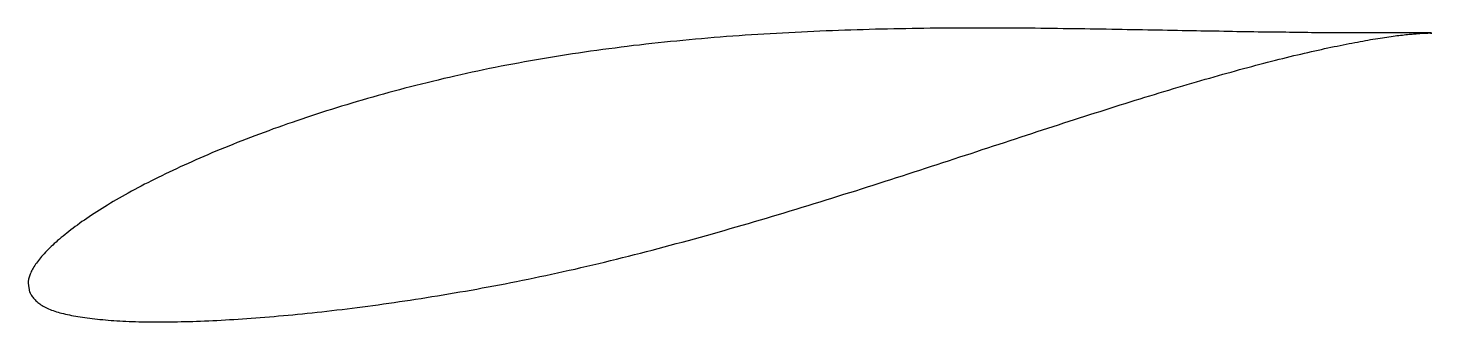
# Model space of a CAD drawing. Header units: metres. Extents: x -37 to 75, y -9 to 14.
import ezdxf

# ---------------------------------------------------------------- set-up
doc = ezdxf.new("R2010")
doc.units = ezdxf.units.M

msp = doc.modelspace()

# ---------------------------------------------------------------- linework, layer by layer
msp.add_lwpolyline([(75.24, 13.9), (75.23, 13.9), (75.23, 13.9), (75.22, 13.9), (75.2, 13.9), (75.18, 13.9), (75.16, 13.91), (75.13, 13.91), (75.09, 13.91), (75.06, 13.91), (75.01, 13.91), (74.97, 13.91), (74.92, 13.91), (74.86, 13.91), (74.8, 13.92), (74.74, 13.92), (74.67, 13.92), (74.59, 13.92), (74.52, 13.92), (74.44, 13.92), (74.35, 13.92), (74.26, 13.92), (74.17, 13.92), (74.07, 13.92), (73.96, 13.92), (73.86, 13.92), (73.74, 13.92), (73.63, 13.92), (73.51, 13.92), (73.38, 13.92), (73.25, 13.92), (73.12, 13.92), (72.98, 13.92), (72.84, 13.92), (72.7, 13.92), (72.54, 13.92), (72.39, 13.92), (72.23, 13.92), (72.07, 13.92), (71.9, 13.92), (71.73, 13.92), (71.56, 13.92), (71.38, 13.92), (71.19, 13.92), (71.01, 13.92), (70.81, 13.92), (70.62, 13.92), (70.42, 13.92), (70.21, 13.91), (70.01, 13.91), (69.79, 13.91), (69.58, 13.91), (69.36, 13.92), (69.13, 13.92), (68.9, 13.92), (68.67, 13.92), (68.44, 13.92), (68.2, 13.92), (67.95, 13.92), (67.7, 13.92), (67.45, 13.92), (67.2, 13.92), (66.94, 13.92), (66.68, 13.93), (66.41, 13.93), (66.14, 13.93), (65.86, 13.93), (65.58, 13.93), (65.3, 13.94), (65.02, 13.94), (64.73, 13.94), (64.43, 13.94), (64.14, 13.95), (63.84, 13.95), (63.53, 13.96), (63.23, 13.96), (62.92, 13.96), (62.6, 13.97), (62.28, 13.97), (61.96, 13.98), (61.64, 13.98), (61.31, 13.98), (60.98, 13.99), (60.64, 14), (60.3, 14), (59.96, 14.01), (59.62, 14.01), (59.27, 14.02), (58.92, 14.02), (58.56, 14.03), (58.2, 14.04), (57.84, 14.04), (57.48, 14.05), (57.11, 14.05), (56.74, 14.06), (56.37, 14.07), (55.99, 14.08), (55.61, 14.08), (55.23, 14.09), (54.85, 14.1), (54.46, 14.1), (54.07, 14.11), (53.67, 14.12), (53.28, 14.13), (52.88, 14.13), (52.48, 14.14), (52.07, 14.15), (51.66, 14.16), (51.25, 14.16), (50.84, 14.17), (50.43, 14.18), (50.01, 14.19), (49.59, 14.19), (49.16, 14.2), (48.74, 14.21), (48.31, 14.21), (47.88, 14.22), (47.45, 14.23), (47.02, 14.23), (46.58, 14.24), (46.14, 14.25), (45.7, 14.25), (45.26, 14.26), (44.81, 14.26), (44.36, 14.27), (43.92, 14.27), (43.46, 14.28), (43.01, 14.28), (42.56, 14.28), (42.1, 14.29), (41.64, 14.29), (41.18, 14.29), (40.72, 14.29), (40.25, 14.29), (39.79, 14.3), (39.32, 14.3), (38.85, 14.3), (38.38, 14.3), (37.91, 14.29), (37.43, 14.29), (36.96, 14.29), (36.48, 14.29), (36.01, 14.28), (35.53, 14.28), (35.05, 14.28), (34.56, 14.27), (34.08, 14.26), (33.6, 14.26), (33.11, 14.25), (32.63, 14.24), (32.14, 14.23), (31.65, 14.22), (31.16, 14.21), (30.67, 14.2), (30.18, 14.18), (29.69, 14.17), (29.2, 14.16), (28.7, 14.14), (28.21, 14.12), (27.72, 14.11), (27.22, 14.09), (26.73, 14.07), (26.23, 14.05), (25.73, 14.03), (25.24, 14), (24.74, 13.98), (24.24, 13.95), (23.74, 13.93), (23.24, 13.9), (22.74, 13.87), (22.24, 13.84), (21.74, 13.81), (21.25, 13.78), (20.75, 13.75), (20.25, 13.72), (19.75, 13.68), (19.25, 13.64), (18.75, 13.61), (18.25, 13.57), (17.75, 13.53), (17.25, 13.49), (16.75, 13.44), (16.25, 13.4), (15.75, 13.36), (15.26, 13.31), (14.76, 13.26), (14.26, 13.21), (13.77, 13.16), (13.27, 13.11), (12.77, 13.06), (12.28, 13), (11.78, 12.94), (11.29, 12.89), (10.8, 12.83), (10.31, 12.77), (9.82, 12.7), (9.33, 12.64), (8.84, 12.58), (8.35, 12.51), (7.86, 12.44), (7.37, 12.37), (6.89, 12.3), (6.4, 12.23), (5.92, 12.15), (5.44, 12.08), (4.96, 12), (4.48, 11.92), (4, 11.84), (3.52, 11.76), (3.05, 11.68), (2.57, 11.59), (2.1, 11.5), (1.63, 11.42), (1.16, 11.33), (0.69, 11.24), (0.22, 11.14), (-0.24, 11.05), (-0.71, 10.95), (-1.17, 10.86), (-1.63, 10.76), (-2.09, 10.66), (-2.54, 10.56), (-3, 10.46), (-3.45, 10.35), (-3.9, 10.25), (-4.35, 10.14), (-4.8, 10.03), (-5.24, 9.92), (-5.69, 9.81), (-6.13, 9.7), (-6.57, 9.59), (-7.01, 9.48), (-7.44, 9.36), (-7.87, 9.25), (-8.3, 9.13), (-8.73, 9.01), (-9.16, 8.89), (-9.58, 8.77), (-10.01, 8.65), (-10.43, 8.53), (-10.84, 8.41), (-11.26, 8.28), (-11.67, 8.16), (-12.08, 8.04), (-12.49, 7.91), (-12.89, 7.78), (-13.3, 7.66), (-13.7, 7.53), (-14.09, 7.4), (-14.49, 7.27), (-14.88, 7.14), (-15.27, 7.01), (-15.66, 6.88), (-16.04, 6.75), (-16.42, 6.62), (-16.8, 6.48), (-17.18, 6.35), (-17.55, 6.22), (-17.92, 6.08), (-18.29, 5.95), (-18.65, 5.81), (-19.02, 5.68), (-19.37, 5.54), (-19.73, 5.4), (-20.08, 5.27), (-20.43, 5.13), (-20.78, 4.99), (-21.12, 4.85), (-21.46, 4.72), (-21.8, 4.58), (-22.14, 4.44), (-22.47, 4.3), (-22.79, 4.16), (-23.12, 4.02), (-23.44, 3.88), (-23.76, 3.74), (-24.07, 3.6), (-24.38, 3.46), (-24.69, 3.32), (-25, 3.18), (-25.3, 3.04), (-25.6, 2.9), (-25.89, 2.76), (-26.18, 2.62), (-26.47, 2.48), (-26.76, 2.34), (-27.04, 2.2), (-27.31, 2.06), (-27.59, 1.92), (-27.86, 1.79), (-28.12, 1.65), (-28.39, 1.51), (-28.65, 1.37), (-28.9, 1.23), (-29.16, 1.09), (-29.4, 0.95), (-29.65, 0.82), (-29.89, 0.68), (-30.13, 0.54), (-30.36, 0.41), (-30.59, 0.27), (-30.82, 0.13), (-31.04, 0), (-31.26, -0.14), (-31.47, -0.27), (-31.69, -0.41), (-31.89, -0.54), (-32.1, -0.67), (-32.3, -0.81), (-32.49, -0.94), (-32.68, -1.07), (-32.87, -1.2), (-33.05, -1.33), (-33.23, -1.47), (-33.41, -1.6), (-33.58, -1.72), (-33.75, -1.85), (-33.92, -1.98), (-34.08, -2.11), (-34.23, -2.23), (-34.38, -2.36), (-34.53, -2.48), (-34.68, -2.6), (-34.82, -2.72), (-34.95, -2.85), (-35.09, -2.96), (-35.21, -3.08), (-35.34, -3.2), (-35.46, -3.31), (-35.58, -3.43), (-35.69, -3.54), (-35.8, -3.65), (-35.9, -3.77), (-36, -3.88), (-36.1, -3.98), (-36.19, -4.09), (-36.28, -4.2), (-36.36, -4.3), (-36.44, -4.41), (-36.52, -4.51), (-36.59, -4.61), (-36.65, -4.72), (-36.72, -4.82), (-36.78, -4.92), (-36.83, -5.01), (-36.88, -5.11), (-36.93, -5.2), (-36.97, -5.3), (-37.01, -5.39), (-37.04, -5.48), (-37.07, -5.56), (-37.1, -5.65), (-37.12, -5.73), (-37.14, -5.81), (-37.16, -5.88), (-37.17, -5.95), (-37.18, -6.01), (-37.18, -6.06), (-37.19, -6.1), (-37.19, -6.13), (-37.06, -6.85), (-37.05, -6.85), (-37.04, -6.87), (-37.03, -6.89), (-37.01, -6.93), (-36.98, -6.98), (-36.94, -7.04), (-36.9, -7.11), (-36.85, -7.18), (-36.8, -7.25), (-36.75, -7.32), (-36.69, -7.39), (-36.62, -7.46), (-36.56, -7.53), (-36.48, -7.6), (-36.41, -7.66), (-36.33, -7.73), (-36.24, -7.79), (-36.16, -7.85), (-36.06, -7.91), (-35.97, -7.97), (-35.87, -8.02), (-35.76, -8.08), (-35.65, -8.13), (-35.54, -8.18), (-35.43, -8.23), (-35.3, -8.28), (-35.18, -8.32), (-35.05, -8.36), (-34.92, -8.41), (-34.78, -8.45), (-34.64, -8.49), (-34.5, -8.53), (-34.35, -8.56), (-34.2, -8.6), (-34.04, -8.63), (-33.88, -8.67), (-33.71, -8.7), (-33.54, -8.73), (-33.37, -8.76), (-33.2, -8.79), (-33.01, -8.82), (-32.83, -8.85), (-32.64, -8.88), (-32.45, -8.9), (-32.25, -8.93), (-32.05, -8.95), (-31.85, -8.98), (-31.64, -9), (-31.43, -9.02), (-31.21, -9.04), (-30.99, -9.06), (-30.77, -9.08), (-30.54, -9.1), (-30.31, -9.12), (-30.07, -9.13), (-29.84, -9.15), (-29.59, -9.16), (-29.35, -9.17), (-29.1, -9.18), (-28.84, -9.19), (-28.59, -9.2), (-28.33, -9.21), (-28.06, -9.21), (-27.8, -9.22), (-27.52, -9.22), (-27.25, -9.22), (-26.97, -9.23), (-26.69, -9.23), (-26.41, -9.22), (-26.12, -9.22), (-25.83, -9.22), (-25.53, -9.22), (-25.23, -9.21), (-24.93, -9.2), (-24.62, -9.2), (-24.32, -9.19), (-24, -9.18), (-23.69, -9.17), (-23.37, -9.16), (-23.05, -9.14), (-22.72, -9.13), (-22.4, -9.11), (-22.06, -9.1), (-21.73, -9.08), (-21.39, -9.06), (-21.05, -9.04), (-20.71, -9.02), (-20.36, -9), (-20.01, -8.98), (-19.66, -8.95), (-19.31, -8.93), (-18.95, -8.9), (-18.59, -8.87), (-18.22, -8.84), (-17.86, -8.81), (-17.49, -8.78), (-17.12, -8.75), (-16.74, -8.72), (-16.36, -8.68), (-15.98, -8.65), (-15.6, -8.61), (-15.22, -8.57), (-14.83, -8.53), (-14.44, -8.49), (-14.04, -8.45), (-13.65, -8.41), (-13.25, -8.36), (-12.85, -8.31), (-12.45, -8.27), (-12.04, -8.22), (-11.64, -8.17), (-11.23, -8.12), (-10.82, -8.07), (-10.4, -8.01), (-9.99, -7.96), (-9.57, -7.9), (-9.15, -7.85), (-8.72, -7.79), (-8.3, -7.73), (-7.87, -7.67), (-7.45, -7.6), (-7.02, -7.54), (-6.58, -7.48), (-6.15, -7.41), (-5.71, -7.34), (-5.27, -7.27), (-4.84, -7.2), (-4.39, -7.13), (-3.95, -7.06), (-3.51, -6.99), (-3.06, -6.91), (-2.61, -6.83), (-2.16, -6.76), (-1.71, -6.68), (-1.26, -6.6), (-0.81, -6.51), (-0.35, -6.43), (0.11, -6.34), (0.56, -6.26), (1.02, -6.17), (1.48, -6.08), (1.94, -5.99), (2.41, -5.89), (2.87, -5.8), (3.33, -5.7), (3.8, -5.6), (4.27, -5.51), (4.74, -5.41), (5.2, -5.3), (5.67, -5.2), (6.14, -5.09), (6.62, -4.99), (7.09, -4.88), (7.56, -4.77), (8.03, -4.66), (8.51, -4.55), (8.98, -4.43), (9.46, -4.32), (9.94, -4.2), (10.41, -4.08), (10.89, -3.96), (11.37, -3.84), (11.85, -3.72), (12.33, -3.6), (12.8, -3.47), (13.28, -3.35), (13.76, -3.22), (14.24, -3.09), (14.72, -2.96), (15.2, -2.83), (15.69, -2.7), (16.17, -2.57), (16.65, -2.44), (17.13, -2.3), (17.61, -2.17), (18.09, -2.03), (18.57, -1.9), (19.05, -1.76), (19.53, -1.62), (20.01, -1.48), (20.5, -1.34), (20.98, -1.2), (21.46, -1.06), (21.94, -0.91), (22.42, -0.77), (22.9, -0.63), (23.37, -0.48), (23.85, -0.34), (24.33, -0.19), (24.81, -0.05), (25.29, 0.1), (25.76, 0.25), (26.24, 0.39), (26.72, 0.54), (27.19, 0.69), (27.67, 0.84), (28.14, 0.99), (28.61, 1.14), (29.09, 1.28), (29.56, 1.43), (30.03, 1.58), (30.5, 1.73), (30.97, 1.88), (31.44, 2.03), (31.91, 2.18), (32.37, 2.33), (32.84, 2.48), (33.3, 2.63), (33.76, 2.78), (34.23, 2.93), (34.69, 3.08), (35.15, 3.23), (35.61, 3.38), (36.06, 3.53), (36.52, 3.68), (36.98, 3.83), (37.43, 3.98), (37.88, 4.13), (38.33, 4.27), (38.78, 4.42), (39.23, 4.57), (39.68, 4.71), (40.12, 4.86), (40.57, 5.01), (41.01, 5.15), (41.45, 5.3), (41.89, 5.44), (42.33, 5.58), (42.76, 5.72), (43.2, 5.87), (43.63, 6.01), (44.06, 6.15), (44.49, 6.29), (44.91, 6.43), (45.34, 6.56), (45.76, 6.7), (46.18, 6.84), (46.6, 6.97), (47.02, 7.11), (47.44, 7.24), (47.85, 7.37), (48.26, 7.5), (48.67, 7.63), (49.08, 7.76), (49.48, 7.89), (49.88, 8.02), (50.28, 8.14), (50.68, 8.27), (51.08, 8.39), (51.47, 8.52), (51.86, 8.64), (52.25, 8.76), (52.64, 8.88), (53.02, 8.99), (53.4, 9.11), (53.78, 9.22), (54.16, 9.34), (54.54, 9.45), (54.91, 9.56), (55.28, 9.67), (55.64, 9.78), (56.01, 9.89), (56.37, 9.99), (56.73, 10.1), (57.08, 10.2), (57.44, 10.3), (57.79, 10.4), (58.14, 10.5), (58.48, 10.6), (58.82, 10.69), (59.16, 10.78), (59.5, 10.88), (59.83, 10.97), (60.16, 11.06), (60.49, 11.15), (60.82, 11.23), (61.14, 11.32), (61.46, 11.4), (61.77, 11.48), (62.08, 11.56), (62.39, 11.64), (62.7, 11.72), (63, 11.8), (63.3, 11.87), (63.6, 11.94), (63.89, 12.02), (64.18, 12.09), (64.47, 12.16), (64.75, 12.22), (65.03, 12.29), (65.31, 12.35), (65.58, 12.42), (65.85, 12.48), (66.12, 12.54), (66.38, 12.59), (66.64, 12.65), (66.9, 12.71), (67.15, 12.76), (67.4, 12.81), (67.65, 12.86), (67.89, 12.91), (68.13, 12.96), (68.36, 13.01), (68.6, 13.05), (68.82, 13.1), (69.05, 13.14), (69.27, 13.18), (69.49, 13.22), (69.7, 13.26), (69.91, 13.3), (70.11, 13.33), (70.31, 13.37), (70.51, 13.4), (70.71, 13.43), (70.9, 13.46), (71.08, 13.49), (71.27, 13.52), (71.44, 13.55), (71.62, 13.57), (71.79, 13.6), (71.96, 13.62), (72.12, 13.64), (72.28, 13.67), (72.43, 13.69), (72.58, 13.7), (72.73, 13.72), (72.87, 13.74), (73.01, 13.76), (73.15, 13.77), (73.28, 13.79), (73.41, 13.8), (73.53, 13.81), (73.65, 13.82), (73.76, 13.83), (73.87, 13.84), (73.98, 13.85), (74.08, 13.86), (74.18, 13.87), (74.27, 13.87), (74.36, 13.88), (74.44, 13.89), (74.52, 13.89), (74.6, 13.89), (74.67, 13.9), (74.74, 13.9), (74.8, 13.9), (74.86, 13.9), (74.92, 13.9), (74.97, 13.91), (75.01, 13.91), (75.06, 13.91), (75.09, 13.91), (75.13, 13.9), (75.16, 13.9), (75.18, 13.9), (75.2, 13.9), (75.22, 13.9), (75.23, 13.9), (75.23, 13.9), (75.24, 13.9)], close=True)

doc.saveas('drawing.dxf')
